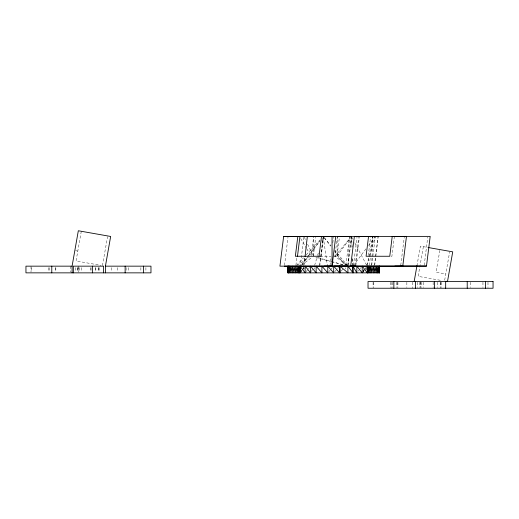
<?xml version="1.0" encoding="UTF-8"?>
<svg xmlns="http://www.w3.org/2000/svg" width="519" height="519" viewBox="0 0 519 519"><rect width="100%" height="100%" fill="white"/><g stroke="black" fill="none" stroke-linecap="round" stroke-linejoin="round"><path stroke-width="0.39" stroke-dasharray="2.6 1.95" d="M307.637 244.241L313.34 256.256L313.664 237.235M347.075 265.527L337.026 256.256L337.356 237.196M363.371 272.112L363.469 269.88L363.592 272.112M371.656 265.274L372.914 237.183M347.97 265.352L349.436 237.222M284.529 265.352L287.98 237.267M303.842 237.267L300.293 266.156L307.164 257.314M303.978 265.352L304.958 257.327M319.736 266.156L323.266 237.261M355.256 265.352L358.713 237.267M374.705 265.352L378.137 237.261M295.888 265.352L296.887 257.327M303.745 265.352L304.744 257.327M311.309 255.465L313.58 237.235M313.34 256.256L315.714 237.235M319.6 265.352L323.201 236.463M321.17 256.256L323.545 237.196M330.026 265.319L330.824 258.897M332.822 242.84L333.522 237.222M346.666 265.138L334.898 256.256L337.369 236.405M333.801 256.256L337.026 256.256L339.4 237.196M345.881 265.319L349.378 237.222M347.672 266.078L351.272 237.183M348.028 265.352L351.629 236.417M353.491 265.287L356.994 237.183M355.859 265.274L359.362 237.183M368.308 255.465L370.579 237.235M369.346 265.287L372.85 237.183M371.721 265.274L375.218 237.183M374.471 265.352L377.975 237.267M394.369 236.405L391.897 256.256L390.314 256.256M400.752 265.319L404.249 237.222M424.218 265.287L427.721 237.183M363.67 272.112L363.65 269.88L363.67 272.112L363.91 270.626M81.295 231.286L76.059 260.979L100.9 265.358M102.451 265.631L107.55 236.722M416.906 265.936L420.403 246.142L427.5 247.394M423.368 246.668L418.132 276.361L440.352 280.279M439.865 250.379L436.012 272.241L445.769 273.961M444.666 280.234L449.623 252.098M367.251 265.306L372.798 237.164M366.745 265.391L369.45 256.23M369.677 255.471L375.094 237.144M314.624 265.397L317.336 256.263M317.563 255.497L318.465 252.455M321.851 241.03L322.98 237.228M311.316 271.515L312.86 268.836M337.026 256.256L350.448 237.663M353.471 265.507L366.096 248.679M368.522 245.442L375.321 236.385M301.351 265.514L308.15 256.477M308.636 255.828L319.808 240.985M300.981 271.638L301.915 270.418M302.376 269.815L304.238 267.376M363.151 271.638L365.006 269.205M365.473 268.595L366.401 267.376M307.657 256.678L319.931 240.881M306.145 271.638L308.098 269.205M308.591 268.595L309.564 267.376M358.305 271.028L359.771 269.205M360.264 268.595L361.243 267.376M334.898 256.256L350.597 237.585M341.217 271.028L343.351 268.595M328.754 271.742L330.233 270.068M330.733 269.51L332.705 267.272M334.677 271.742L337.149 268.952M337.642 268.388L338.628 267.272M296.336 265.566L303.466 257.846M306.21 254.874L319.912 240.025M301.533 265.215L311.478 257.671M297.127 265.3L309.201 257.547M320.087 256.256L330.947 256.256M75.573 250.69L77.805 251.079M315.896 257.515L330.726 261.479M331.511 261.686L344.785 265.241M317.92 257.567L330.888 261.278M331.647 261.492L345.382 265.423M324.232 237.702L330.927 245.74M334.534 250.074L347.412 265.54M324.343 237.747L330.674 246.129M334.573 251.293L345.297 265.475M300.702 238.513L306.359 248.069M306.761 248.75L310.803 255.575M351.746 237.092L352.868 239.214M354.743 242.749L367.095 266.091M304.277 237.17L306.294 241.413M323.318 237.267L327.45 266.156M352.09 246.843L351.642 237.189L352.025 247.485M352.648 258.916L352.946 265.352M303.823 267.648L303.887 269.134M352.446 258.585L352.712 265.722M303.732 269.134L303.719 267.648L303.758 269.134M487.983 282.284L487.983 287.494M482.949 282.284L482.949 287.494M470.798 282.284L470.798 287.494M441.241 282.284L441.241 287.494M440.605 282.284L440.605 287.494M440.261 282.284L440.261 287.494M437.653 282.284L437.653 287.494M433.144 282.284L433.144 287.494M423.42 282.284L423.42 287.494M421.824 282.284L421.824 287.494M420.818 282.284L420.818 287.494M420.474 281.538L420.474 287.494M419.839 282.284L419.839 287.494M417.432 282.284L417.432 287.494M412.774 282.284L412.774 288.24M406.851 282.284L406.851 287.494M397.911 282.284L397.911 287.494M397.775 282.284L397.775 287.494M396.263 282.284L396.263 287.494M392.883 282.284L392.883 287.494M391.877 282.284L391.877 288.24M390.275 282.284L390.275 287.494M373.44 282.284L373.44 287.494M373.096 282.284L373.096 287.494M366.518 267.648L366.518 269.88M365.901 267.648L365.901 269.88M363.339 269.88L363.339 272.112M345.485 267.648L345.485 269.134M314.404 267.648L314.404 269.134M304.043 267.648L304.043 269.134M301.481 269.88L301.481 272.112M145.904 267.648L145.904 272.112M140.87 267.648L140.87 272.112M128.725 267.648L128.725 272.112M126.117 267.648L126.117 272.112M117.275 267.648L117.275 272.112M111.397 267.648L111.397 272.112M99.161 267.648L99.161 272.112M98.526 267.648L98.526 272.112M98.182 267.648L98.182 272.112M95.833 267.648L95.833 272.112M95.58 267.648L95.58 272.112M91.065 267.648L91.065 272.112M90.559 267.648L90.559 272.112M81.347 267.648L81.347 272.112M79.744 267.648L79.744 272.112M78.739 267.648L78.739 272.112M78.395 266.156L78.395 272.112M77.759 267.648L77.759 272.112M77.441 267.648L77.441 272.112M75.359 267.648L75.359 272.112M70.694 266.156L70.694 272.112M55.831 267.648L55.831 272.112M55.702 267.648L55.702 272.112M49.798 267.648L49.798 272.112M48.202 267.648L48.202 272.112M31.361 267.648L31.361 272.112M31.017 266.156L31.017 272.112"/><path stroke-width="0.78" d="M324.128 266.156L332.05 266.078L332.05 236.385M379.11 271.366L379.24 272.858L379.447 266.156L379.447 272.858L287.935 272.858L287.935 266.156L288.142 272.858L288.746 266.156L288.746 272.858L289.712 266.156L290.964 272.858L290.964 266.156L292.431 272.858L292.431 266.156L293.994 272.858L293.994 266.156L295.564 272.858L295.564 266.156L297.024 272.858L297.024 266.156L298.282 272.858L299.242 266.156L299.242 272.858L299.846 266.156L299.846 272.858L300.053 266.156L305.166 272.858L305.166 266.156L310.544 272.858L310.544 266.156L316.136 272.858L316.136 266.156L321.897 272.858L321.897 266.156L327.768 272.858L327.768 266.156L333.691 272.858L333.691 266.156L339.614 272.858L339.614 266.156L339.99 272.858L339.99 266.156L347.905 266.078L347.905 272.858L339.99 266.156L279.929 266.156L283.634 236.463L335.514 236.385M287.935 272.858L288.142 266.156L288.279 267.648M347.905 266.078L352.985 272.858L352.985 266.156L356.838 272.858L356.838 266.156L362.217 272.858L362.217 266.156L367.329 272.858L367.536 266.156L367.536 272.858L368.14 266.156L368.14 272.858L369.106 266.156L370.358 272.858L370.358 266.156L371.818 272.858L371.818 266.156L373.388 272.858L373.388 266.156L374.958 272.858L374.958 266.156L376.418 272.858L376.418 266.156L377.676 272.858L378.636 266.156L378.636 272.858L379.24 266.156L379.447 272.858M305.055 256.529L307.345 236.463M297.484 256.256L299.95 236.443M319.036 256.256L321.508 236.405L335.748 236.385L332.05 266.078M334.178 266.078L350.656 266.156L354.36 236.463L368.548 236.443L366.077 256.256L389.763 256.256L392.234 236.405L406.474 236.379L402.776 266.072L394.862 266.156M352.79 266.156L426.488 266.072L430.186 236.379L392.792 236.405M72.083 272.858L72.083 266.156L78.324 230.76L110.657 236.463L105.422 266.156L105.422 272.858M414.162 281.538L416.952 265.702M400.655 266.124L402.796 266.156L350.682 266.078M378.072 236.463L354.36 236.463M350.656 266.156L355.762 266.078L284.431 266.156M426.488 266.072L402.536 266.078M283.634 236.463L297.822 236.443L295.35 256.256L319.587 256.256M288.084 236.463L321.748 236.437M351.61 236.385L337.369 236.405L339.504 236.405M358.811 236.463L394.369 236.405M327.379 236.385L375.321 236.385M72.083 266.156L25.95 266.156L25.95 272.858L150.971 272.858L150.971 266.156L105.422 266.156M329.922 266.124L332.069 266.156M428.123 247.505L452.73 251.845L447.495 281.538L445.912 281.259M352.712 265.722L352.985 272.858M485.486 281.538L485.486 288.24M467.217 281.538L467.217 288.24M445.672 281.538L445.672 288.24M434.455 281.538L434.455 288.24M415.408 281.538L415.408 288.24M393.863 281.538L393.863 288.24M379.24 266.156L379.24 272.858M377.676 266.156L377.676 272.858M369.106 266.156L369.106 272.858M367.329 266.156L367.329 272.858M300.053 266.156L300.053 272.858M298.282 266.156L298.282 272.858M289.712 266.156L289.712 272.858M288.142 266.156L288.142 272.858M143.406 266.156L143.406 272.858M125.137 266.156L125.137 272.858M103.592 272.858L103.592 266.156L73.328 266.156L73.328 272.858M92.376 266.156L92.376 272.858M51.783 266.156L51.783 272.858M493.05 281.538L368.029 281.538L368.029 288.24L493.05 288.24L493.05 281.538"/></g></svg>
